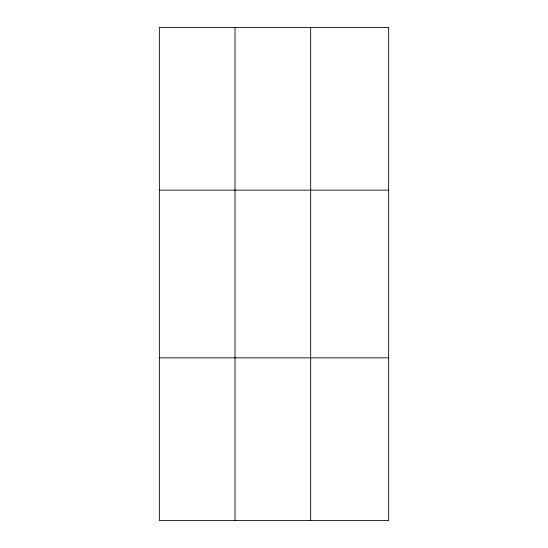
<?xml version="1.0" encoding="UTF-8"?>
<svg xmlns="http://www.w3.org/2000/svg" width="548" height="548" viewBox="0 0 548 548"><rect width="100%" height="100%" fill="white"/><g stroke="black" fill="none" stroke-linecap="round" stroke-linejoin="round"><path stroke-width="0.82" d="M235.024 520.6L235.024 27.4M310.682 520.6L310.682 27.4M159.365 190.156L388.635 190.156M159.365 357.844L388.635 357.844M388.635 27.4L388.635 520.6L159.365 520.6L159.365 27.4L388.635 27.4"/></g></svg>
